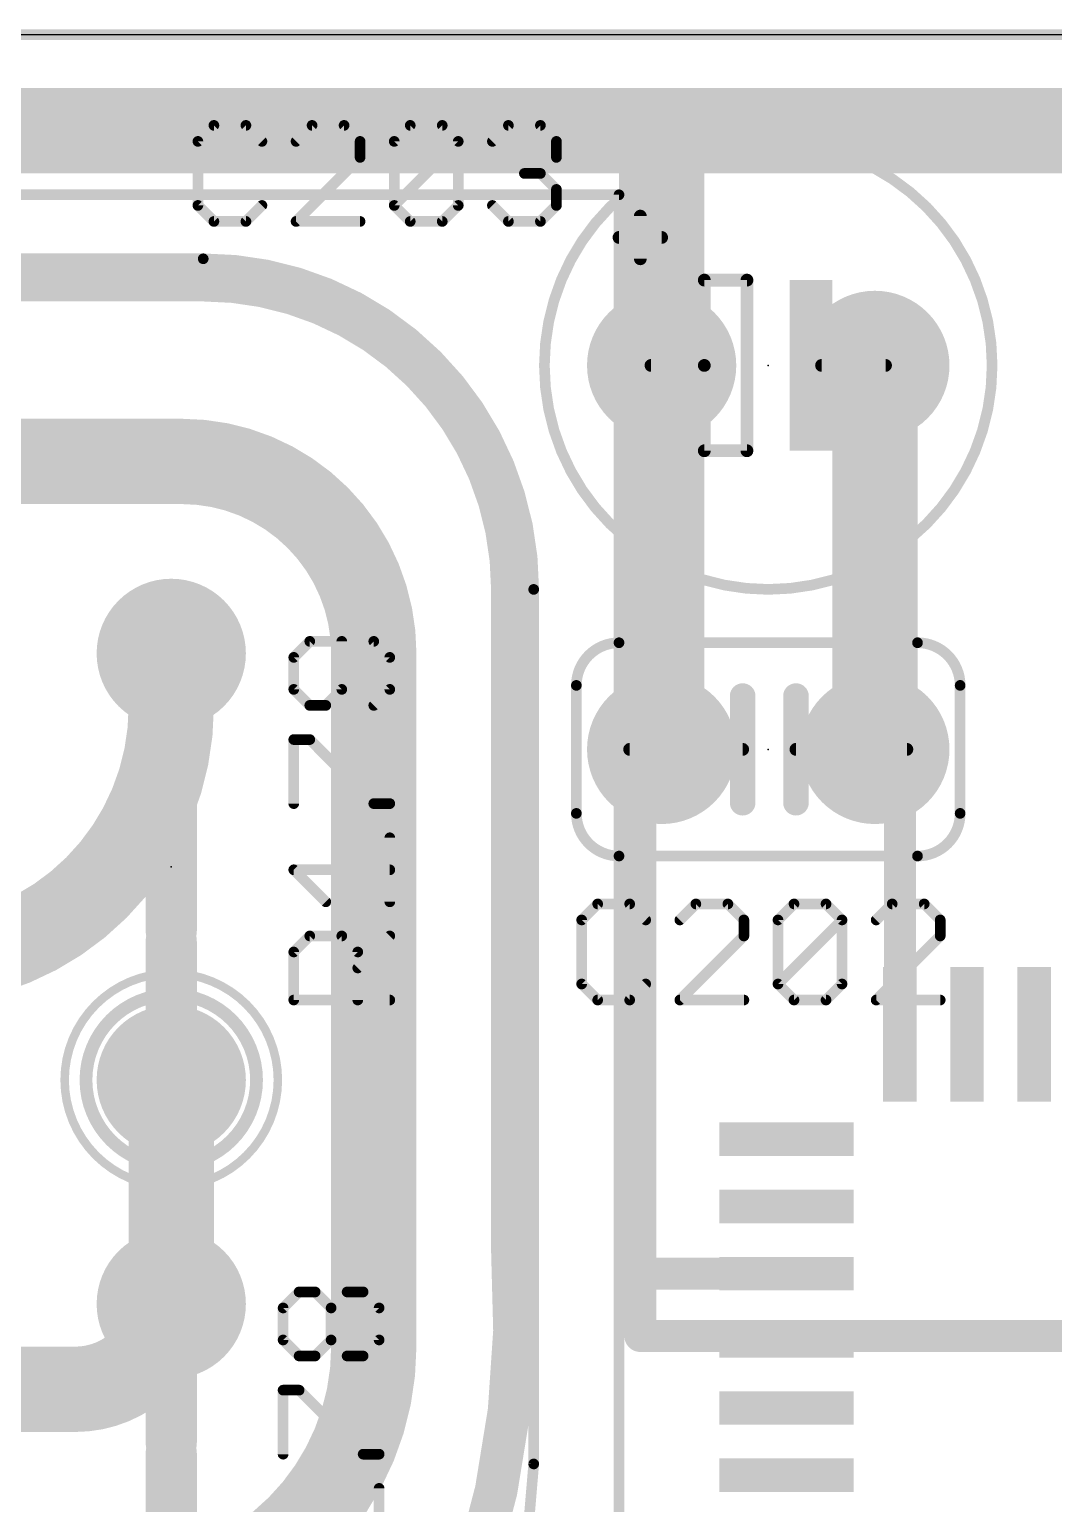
# Model space of a CAD drawing. Extents: x -4 to 220, y -9 to 53.
# Drawn here: x 62.19 to 74.39, y 26.96 to 44.51 of the extents above; entities that cross this region are included whole.
import ezdxf

# ---------------------------------------------------------------- set-up
doc = ezdxf.new("R2010")
doc.units = 0
for name, color, linetype in [('1', 14, 'CONTINUOUS'), ('16', 174, 'CONTINUOUS'), ('17', 94, 'CONTINUOUS'), ('20', 178, 'CONTINUOUS'), ('21', 251, 'CONTINUOUS'), ('23', 178, 'CONTINUOUS'), ('25', 251, 'CONTINUOUS'), ('51', 251, 'CONTINUOUS')]:
    doc.layers.add(name, color=color, linetype=linetype)

# ---------------------------------------------------------------- blocks, each defined once
blk = doc.blocks.new('ROUNDP')
at = {"const_width": 0.5}
blk.add_lwpolyline([(0, -0.25, 1), (0, 0.25, 1), (0, -0.25)], format="xyb", dxfattribs=at)
blk = doc.blocks.new('RECT')
blk.add_solid([(-0.5, -0.5), (0.5, -0.5), (-0.5, 0.5), (0.5, 0.5)])

msp = doc.modelspace()

# ---------------------------------------------------------------- linework, layer by layer
at = {"layer": '1'}
for points, const_width in [([(0, 44.45), (213.36, 44.45)], 0.127), ([(30.988, 43.307), (175.768, 43.307)], 1.016), ([(69.215, 42.545), (31.369, 42.545)], 0.127), ([(69.215, 23.622), (69.215, 42.545)], 0.127), ([(64.262, 41.783), (34.671, 41.783)], 0.127), ([(68.199, 27.432), (68.199, 37.846)], 0.127)]:
    msp.add_lwpolyline(points, dxfattribs=dict(at, const_width=const_width))
for points, const_width in [([(69.2468, 42.545, 1), (69.1833, 42.545)], 0.0635), ([(69.215, 42.5132, 1), (69.215, 42.5768)], 0.0635), ([(64.262, 41.8148, 1), (64.262, 41.7512)], 0.0635), ([(68.199, 37.846, 0.4142), (64.262, 41.783)], 0.127), ([(64.262, 41.7512, 1), (64.262, 41.8148)], 0.0635), ([(68.2308, 37.846, 1), (68.1672, 37.846)], 0.0635), ([(68.1672, 37.846, 1), (68.2308, 37.846)], 0.0635), ([(65.659, 22.352, 0.2168), (68.199, 27.432)], 0.127), ([(68.1672, 27.432, 1), (68.2308, 27.432)], 0.0635), ([(68.2307, 27.4308, 1), (68.1673, 27.4332)], 0.0635)]:
    msp.add_lwpolyline(points, format="xyb", dxfattribs=dict(at, const_width=const_width))
at = {"layer": '16'}
for points, const_width in [([(21.59, 43.307), (68.199, 43.307)], 1.016), ([(68.199, 43.307), (68.326, 43.307)], 1.016), ([(68.199, 43.307), (69.723, 43.307)], 1.016), ([(68.326, 43.307), (70.739, 43.307)], 1.016), ([(68.326, 43.307), (70.104, 43.307)], 1.016), ([(69.723, 43.307), (69.723, 40.513)], 1.016), ([(70.739, 43.307), (107.823, 43.307)], 1.016), ([(70.739, 43.434), (69.342, 43.434)], 0.381), ([(70.739, 43.307), (70.739, 43.434)], 0.381), ([(59.563, 41.529), (64.262, 41.529)], 0.508), ([(69.723, 40.513), (69.723, 35.941)], 1.016), ([(72.263, 35.941), (72.263, 40.513)], 1.016), ([(64.008, 39.37), (61.595, 39.37)], 1.016), ([(67.945, 37.846), (67.945, 29.972)], 0.508), ([(63.881, 36.449), (63.881, 37.084)], 1.016), ([(66.294, 28.829), (66.294, 37.084)], 1.016), ([(69.723, 35.941), (69.469, 35.941)], 0.381), ([(69.469, 35.941), (69.469, 30.099)], 0.381), ([(72.561, 35.643), (72.263, 35.941)], 0.381), ([(72.561, 32.548), (72.561, 35.643)], 0.381), ([(63.881, 29.337), (63.881, 32.004)], 1.016), ([(69.469, 30.099), (69.469, 29.698)], 0.381), ([(69.469, 30.099), (69.469, 28.956)], 0.381), ([(63.881, 29.464), (63.881, 29.337)], 1.016), ([(69.469, 29.698), (71.211, 29.698)], 0.381), ([(69.469, 28.956), (71.211, 28.956)], 0.381), ([(71.211, 28.956), (70.866, 28.956)], 0.381), ([(71.211, 28.956), (71.211, 28.898)], 0.381), ([(71.211, 28.956), (76.581, 28.956)], 0.381), ([(60.833, 28.321), (62.738, 28.321)], 1.016)]:
    msp.add_lwpolyline(points, dxfattribs=dict(at, const_width=const_width))
for points, const_width in [([(68.199, 43.561, 1), (68.199, 43.053)], 0.508), ([(68.199, 43.561, 1), (68.199, 43.053)], 0.508), ([(68.326, 43.561, 1), (68.326, 43.053)], 0.508), ([(68.326, 43.561, 1), (68.326, 43.053)], 0.508), ([(68.199, 43.053, 1), (68.199, 43.561)], 0.508), ([(68.326, 43.053, 1), (68.326, 43.561)], 0.508), ([(69.977, 43.307, 1), (69.469, 43.307)], 0.508), ([(69.723, 43.053, 1), (69.723, 43.561)], 0.508), ([(70.104, 43.053, 1), (70.104, 43.561)], 0.508), ([(70.739, 43.561, 1), (70.739, 43.053)], 0.508), ([(70.739, 43.053, 1), (70.739, 43.561)], 0.508), ([(69.342, 43.5293, 1), (69.342, 43.3388)], 0.1905), ([(70.8342, 43.434, 1), (70.6438, 43.434)], 0.1905), ([(70.739, 43.3388, 1), (70.739, 43.5293)], 0.1905), ([(70.6438, 43.307, 1), (70.8342, 43.307)], 0.1905), ([(67.945, 37.846, 0.4142), (64.262, 41.529)], 0.508), ([(64.262, 41.656, 1), (64.262, 41.402)], 0.254), ([(64.262, 41.402, 1), (64.262, 41.656)], 0.254), ([(69.977, 40.513, 1), (69.469, 40.513)], 0.508), ([(72.517, 40.513, 1), (72.009, 40.513)], 0.508), ([(69.469, 40.513, 1), (69.977, 40.513)], 0.508), ([(66.294, 37.084, 0.4142), (64.008, 39.37)], 1.016), ([(64.008, 39.624, 1), (64.008, 39.116)], 0.508), ([(64.008, 39.116, 1), (64.008, 39.624)], 0.508), ([(68.072, 37.846, 1), (67.818, 37.846)], 0.254), ([(67.818, 37.846, 1), (68.072, 37.846)], 0.254), ([(64.135, 37.084, 1), (63.627, 37.084)], 0.508), ([(66.548, 37.084, 1), (66.04, 37.084)], 0.508), ([(66.04, 37.084, 1), (66.548, 37.084)], 0.508), ([(60.833, 33.401, 0.4142), (63.881, 36.449)], 1.016), ([(64.135, 36.449, 1), (63.627, 36.449)], 0.508), ([(63.627, 36.449, 1), (64.135, 36.449)], 0.508), ([(69.469, 35.941, 1), (69.977, 35.941)], 0.508), ([(72.009, 35.941, 1), (72.517, 35.941)], 0.508), ([(69.469, 36.0363, 1), (69.469, 35.8458)], 0.1905), ([(69.5643, 35.941, 1), (69.3738, 35.941)], 0.1905), ([(69.723, 35.8458, 1), (69.723, 36.0363)], 0.1905), ([(72.3304, 36.0084, 1), (72.1956, 35.8736)], 0.1905), ([(72.6562, 35.643, 1), (72.4658, 35.643)], 0.1905), ([(72.4936, 35.5756, 1), (72.6284, 35.7104)], 0.1905), ([(64.135, 32.004, 1), (63.627, 32.004)], 0.508), ([(72.4658, 32.548, 1), (72.6562, 32.548)], 0.1905), ([(64.389, 21.463, 0.2389), (67.945, 29.972)], 0.508), ([(68.0717, 29.9813, 1), (67.8183, 29.9627)], 0.254), ([(69.5643, 30.099, 1), (69.3738, 30.099)], 0.1905), ([(69.5643, 30.099, 1), (69.3738, 30.099)], 0.1905), ([(69.3738, 30.099, 1), (69.5643, 30.099)], 0.1905), ([(67.818, 29.972, 1), (68.072, 29.972)], 0.254), ([(62.738, 28.321, 0.4142), (63.881, 29.464)], 1.016), ([(64.135, 29.464, 1), (63.627, 29.464)], 0.508), ([(64.135, 29.464, 1), (63.627, 29.464)], 0.508), ([(69.469, 29.7933, 1), (69.469, 29.6028)], 0.1905), ([(71.211, 29.6028, 1), (71.211, 29.7933)], 0.1905), ([(69.3738, 29.698, 1), (69.5643, 29.698)], 0.1905), ([(63.627, 29.337, 1), (64.135, 29.337)], 0.508), ([(63.627, 29.337, 1), (64.135, 29.337)], 0.508), ([(63.246, 25.781, 0.4142), (66.294, 28.829)], 1.016), ([(66.548, 28.829, 1), (66.04, 28.829)], 0.508), ([(69.469, 29.0513, 1), (69.469, 28.8608)], 0.1905), ([(70.866, 29.0513, 1), (70.866, 28.8608)], 0.1905), ([(71.211, 29.0513, 1), (71.211, 28.8608)], 0.1905), ([(71.3062, 28.956, 1), (71.1158, 28.956)], 0.1905), ([(71.211, 28.8608, 1), (71.211, 29.0513)], 0.1905), ([(71.211, 28.8608, 1), (71.211, 29.0513)], 0.1905), ([(66.04, 28.829, 1), (66.548, 28.829)], 0.508), ([(69.3738, 28.956, 1), (69.5643, 28.956)], 0.1905), ([(71.1158, 28.898, 1), (71.3062, 28.898)], 0.1905), ([(62.738, 28.575, 1), (62.738, 28.067)], 0.508), ([(62.738, 28.067, 1), (62.738, 28.575)], 0.508)]:
    msp.add_lwpolyline(points, format="xyb", dxfattribs=dict(at, const_width=const_width))
at = {"layer": '20'}
msp.add_line((213.36, 44.45), (0, 44.45), dxfattribs=at)
at = {"layer": '21'}
for points, const_width in [([(70.993, 37.846, 1), (70.993, 43.18, 1), (70.993, 37.846)], 0.127), ([(69.5071, 42.291, 1), (69.4309, 42.291)], 0.0762), ([(69.215, 42.0751, 1), (69.215, 41.9989)], 0.0762), ([(69.723, 41.9989, 1), (69.723, 42.0751)], 0.0762), ([(69.4309, 41.783, 1), (69.5071, 41.783)], 0.0762), ([(70.231, 41.5671, 1), (70.231, 41.4909)], 0.0762), ([(70.2691, 41.529, 1), (70.1929, 41.529)], 0.0762), ([(70.7771, 41.529, 1), (70.7009, 41.529)], 0.0762), ([(70.739, 41.4909, 1), (70.739, 41.5671)], 0.0762), ([(69.596, 40.5511, 1), (69.596, 40.4749)], 0.0762), ([(70.2691, 40.513, 1), (70.1929, 40.513)], 0.0762), ([(70.1929, 40.513, 1), (70.2691, 40.513)], 0.0762), ([(70.231, 40.4749, 1), (70.231, 40.5511)], 0.0762), ([(71.628, 40.5511, 1), (71.628, 40.4749)], 0.0762), ([(72.39, 40.4749, 1), (72.39, 40.5511)], 0.0762), ([(70.231, 39.5351, 1), (70.231, 39.4589)], 0.0762), ([(70.1929, 39.497, 1), (70.2691, 39.497)], 0.0762), ([(70.7009, 39.497, 1), (70.7771, 39.497)], 0.0762), ([(70.739, 39.4589, 1), (70.739, 39.5351)], 0.0762), ([(69.215, 37.211, 0.4142), (68.707, 36.703)], 0.127), ([(69.215, 37.2428, 1), (69.215, 37.1792)], 0.0635), ([(69.215, 37.1792, 1), (69.215, 37.2428)], 0.0635), ([(72.771, 37.2428, 1), (72.771, 37.1792)], 0.0635), ([(73.279, 36.703, 0.4142), (72.771, 37.211)], 0.127), ([(72.771, 37.1792, 1), (72.771, 37.2428)], 0.0635), ([(68.7388, 36.703, 1), (68.6753, 36.703)], 0.0635), ([(68.6753, 36.703, 1), (68.7388, 36.703)], 0.0635), ([(70.7644, 36.576, 1), (70.612, 36.576)], 0.1524), ([(71.3994, 36.576, 1), (71.247, 36.576)], 0.1524), ([(73.3108, 36.703, 1), (73.2473, 36.703)], 0.0635), ([(73.2473, 36.703, 1), (73.3108, 36.703)], 0.0635), ([(69.342, 35.9791, 1), (69.342, 35.9029)], 0.0762), ([(70.7644, 35.941, 1), (70.612, 35.941)], 0.1524), ([(70.612, 35.941, 1), (70.7644, 35.941)], 0.1524), ([(70.6882, 35.9029, 1), (70.6882, 35.9791)], 0.0762), ([(71.3994, 35.941, 1), (71.247, 35.941)], 0.1524), ([(71.247, 35.941, 1), (71.3994, 35.941)], 0.1524), ([(71.3232, 35.9791, 1), (71.3232, 35.9029)], 0.0762), ([(72.644, 35.9029, 1), (72.644, 35.9791)], 0.0762), ([(64.0334, 35.306, 1), (63.7286, 35.306)], 0.3048), ([(70.612, 35.306, 1), (70.7644, 35.306)], 0.1524), ([(71.247, 35.306, 1), (71.3994, 35.306)], 0.1524), ([(68.707, 35.179, 0.4142), (69.215, 34.671)], 0.127), ([(68.7388, 35.179, 1), (68.6753, 35.179)], 0.0635), ([(68.6753, 35.179, 1), (68.7388, 35.179)], 0.0635), ([(72.771, 34.671, 0.4142), (73.279, 35.179)], 0.127), ([(73.3108, 35.179, 1), (73.2473, 35.179)], 0.0635), ([(73.2473, 35.179, 1), (73.3108, 35.179)], 0.0635), ([(69.215, 34.7028, 1), (69.215, 34.6392)], 0.0635), ([(69.215, 34.6392, 1), (69.215, 34.7028)], 0.0635), ([(72.771, 34.7028, 1), (72.771, 34.6392)], 0.0635), ([(72.771, 34.6392, 1), (72.771, 34.7028)], 0.0635), ([(63.7286, 33.782, 1), (64.0334, 33.782)], 0.3048), ([(63.881, 30.734, 1), (63.881, 33.274, 1), (63.881, 30.734)], 0.1016), ([(64.0334, 27.559, 1), (63.7286, 27.559)], 0.3048)]:
    msp.add_lwpolyline(points, format="xyb", dxfattribs=dict(at, const_width=const_width))
for points, const_width in [([(69.469, 41.783), (69.469, 42.291)], 0.1524), ([(69.215, 42.037), (69.723, 42.037)], 0.1524), ([(70.739, 41.529), (70.231, 41.529)], 0.1524), ([(70.231, 41.529), (70.231, 40.513)], 0.1524), ([(70.739, 39.497), (70.739, 41.529)], 0.1524), ([(69.596, 40.513), (70.231, 40.513)], 0.1524), ([(70.231, 40.513), (70.231, 39.497)], 0.1524), ([(71.628, 40.513), (72.39, 40.513)], 0.1524), ([(70.231, 39.497), (70.739, 39.497)], 0.1524), ([(69.215, 37.211), (72.771, 37.211)], 0.127), ([(68.707, 35.179), (68.707, 36.703)], 0.127), ([(70.6882, 36.576), (70.6882, 35.941)], 0.3048), ([(71.3232, 36.576), (71.3232, 35.941)], 0.3048), ([(73.279, 36.703), (73.279, 35.179)], 0.127), ([(70.6882, 35.941), (69.342, 35.941)], 0.1524), ([(70.6882, 35.941), (70.6882, 35.306)], 0.3048), ([(71.3232, 35.941), (71.3232, 35.306)], 0.3048), ([(71.3232, 35.941), (72.644, 35.941)], 0.1524), ([(63.881, 33.782), (63.881, 35.306)], 0.6096), ([(72.771, 34.671), (69.215, 34.671)], 0.127), ([(63.881, 26.035), (63.881, 27.559)], 0.6096)]:
    msp.add_lwpolyline(points, dxfattribs=dict(at, const_width=const_width))
at = {"layer": '23'}
for p in [(70.993, 40.513), (70.993, 35.941), (63.881, 34.544)]:
    msp.add_point(p, dxfattribs=at)
at = {"layer": '25', "const_width": 0.127}
for points in [[(64.3892, 43.3715), (64.1985, 43.1808)], [(64.7705, 43.3715), (64.3892, 43.3715)], [(64.9612, 43.1808), (64.7705, 43.3715)], [(65.5586, 43.3715), (65.3679, 43.1808)], [(65.9399, 43.3715), (65.5586, 43.3715)], [(66.1305, 43.1808), (65.9399, 43.3715)], [(66.5373, 43.1808), (66.728, 43.3715)], [(66.728, 43.3715), (67.1093, 43.3715)], [(67.1093, 43.3715), (67.2999, 43.1808)], [(67.7067, 43.1808), (67.8974, 43.3715)], [(67.8974, 43.3715), (68.2787, 43.3715)], [(68.2787, 43.3715), (68.4693, 43.1808)], [(64.1985, 43.1808), (64.1985, 42.4182)], [(66.1305, 42.9901), (66.1305, 43.1808)], [(66.5373, 42.4182), (66.5373, 43.1808)], [(66.5373, 42.4182), (67.2999, 43.1808)], [(67.2999, 43.1808), (67.2999, 42.4182)], [(68.4693, 43.1808), (68.4693, 42.9901)], [(65.3679, 42.2275), (66.1305, 42.9901)], [(68.4693, 42.9901), (68.2787, 42.7995)], [(68.2787, 42.7995), (68.088, 42.7995)], [(68.2787, 42.7995), (68.4693, 42.6088)], [(68.4693, 42.6088), (68.4693, 42.4182)], [(64.1985, 42.4182), (64.3892, 42.2275)], [(64.7705, 42.2275), (64.9612, 42.4182)], [(66.728, 42.2275), (66.5373, 42.4182)], [(67.2999, 42.4182), (67.1093, 42.2275)], [(67.8974, 42.2275), (67.7067, 42.4182)], [(68.4693, 42.4182), (68.2787, 42.2275)], [(64.3892, 42.2275), (64.7705, 42.2275)], [(66.1305, 42.2275), (65.3679, 42.2275)], [(67.1093, 42.2275), (66.728, 42.2275)], [(68.2787, 42.2275), (67.8974, 42.2275)], [(65.5312, 37.2273), (65.3405, 37.0367)], [(66.2938, 37.2273), (65.5312, 37.2273)], [(65.9125, 36.6554), (65.9125, 37.2273)], [(66.4845, 37.0367), (66.2938, 37.2273)], [(65.3405, 37.0367), (65.3405, 36.6554)], [(66.4845, 36.6554), (66.4845, 37.0367)], [(65.3405, 36.6554), (65.5312, 36.4647)], [(65.7219, 36.4647), (65.9125, 36.6554)], [(66.2938, 36.4647), (66.4845, 36.6554)], [(65.5312, 36.4647), (65.7219, 36.4647)], [(65.3405, 35.2953), (65.3405, 36.0579)], [(65.3405, 36.0579), (65.5312, 36.0579)], [(65.5312, 36.0579), (66.2938, 35.2953)], [(66.2938, 35.2953), (66.4845, 35.2953)], [(66.4845, 34.1259), (66.4845, 34.8885)], [(65.7219, 34.1259), (65.3405, 34.5072)], [(65.3405, 34.5072), (66.4845, 34.5072)], [(68.9612, 34.1005), (68.7705, 33.9098)], [(69.3425, 34.1005), (68.9612, 34.1005)], [(69.5332, 33.9098), (69.3425, 34.1005)], [(70.1306, 34.1005), (69.9399, 33.9098)], [(70.5119, 34.1005), (70.1306, 34.1005)], [(70.7025, 33.9098), (70.5119, 34.1005)], [(71.1093, 33.9098), (71.3, 34.1005)], [(71.3, 34.1005), (71.6813, 34.1005)], [(71.6813, 34.1005), (71.8719, 33.9098)], [(72.4694, 34.1005), (72.2787, 33.9098)], [(72.8507, 34.1005), (72.4694, 34.1005)], [(73.0413, 33.9098), (72.8507, 34.1005)], [(68.7705, 33.9098), (68.7705, 33.1472)], [(70.7025, 33.7191), (70.7025, 33.9098)], [(71.1093, 33.1472), (71.1093, 33.9098)], [(71.1093, 33.1472), (71.8719, 33.9098)], [(71.8719, 33.9098), (71.8719, 33.1472)], [(73.0413, 33.7191), (73.0413, 33.9098)], [(65.3405, 33.5285), (65.5312, 33.7191)], [(65.5312, 33.7191), (65.9125, 33.7191)], [(65.9125, 33.7191), (66.1032, 33.5285)], [(66.1032, 33.3378), (66.4845, 33.7191)], [(69.9399, 32.9565), (70.7025, 33.7191)], [(72.2787, 32.9565), (73.0413, 33.7191)], [(65.3405, 32.9565), (65.3405, 33.5285)], [(66.1032, 33.5285), (66.1032, 32.9565)], [(68.7705, 33.1472), (68.9612, 32.9565)], [(69.3425, 32.9565), (69.5332, 33.1472)], [(71.3, 32.9565), (71.1093, 33.1472)], [(71.8719, 33.1472), (71.6813, 32.9565)], [(66.4845, 32.9565), (65.3405, 32.9565)], [(68.9612, 32.9565), (69.3425, 32.9565)], [(70.7025, 32.9565), (69.9399, 32.9565)], [(71.6813, 32.9565), (71.3, 32.9565)], [(73.0413, 32.9565), (72.2787, 32.9565)], [(65.2135, 29.2897), (65.4042, 29.4803)], [(65.4042, 29.4803), (65.5949, 29.4803)], [(65.5949, 29.4803), (65.7855, 29.2897)], [(65.7855, 29.2897), (65.9762, 29.4803)], [(65.9762, 29.4803), (66.1668, 29.4803)], [(66.1668, 29.4803), (66.3575, 29.2897)], [(65.2135, 28.9084), (65.2135, 29.2897)], [(65.7855, 28.9084), (65.7855, 29.2897)], [(66.3575, 29.2897), (66.3575, 28.9084)], [(65.4042, 28.7177), (65.2135, 28.9084)], [(65.7855, 28.9084), (65.5949, 28.7177)], [(65.9762, 28.7177), (65.7855, 28.9084)], [(66.3575, 28.9084), (66.1668, 28.7177)], [(65.5949, 28.7177), (65.4042, 28.7177)], [(66.1668, 28.7177), (65.9762, 28.7177)], [(65.2135, 27.5483), (65.2135, 28.3109)], [(65.2135, 28.3109), (65.4042, 28.3109)], [(65.4042, 28.3109), (66.1668, 27.5483)], [(66.1668, 27.5483), (66.3575, 27.5483)], [(66.3575, 26.3789), (66.3575, 27.1415)]]:
    msp.add_lwpolyline(points, dxfattribs=at)
at = {"layer": '25', "const_width": 0.0635}
for points in [[(64.3892, 43.4032, 1), (64.3892, 43.3397)], [(64.4116, 43.349, 1), (64.3667, 43.3939)], [(64.7929, 43.3939, 1), (64.748, 43.349)], [(64.7705, 43.3397, 1), (64.7705, 43.4032)], [(65.5586, 43.4032, 1), (65.5586, 43.3397)], [(65.581, 43.349, 1), (65.5361, 43.3939)], [(65.9623, 43.3939, 1), (65.9174, 43.349)], [(65.9399, 43.3397, 1), (65.9399, 43.4032)], [(66.728, 43.4032, 1), (66.728, 43.3397)], [(66.7504, 43.349, 1), (66.7055, 43.3939)], [(67.1317, 43.3939, 1), (67.0868, 43.349)], [(67.1093, 43.3397, 1), (67.1093, 43.4032)], [(67.8974, 43.4032, 1), (67.8974, 43.3397)], [(67.9198, 43.349, 1), (67.8749, 43.3939)], [(68.3011, 43.3939, 1), (68.2562, 43.349)], [(68.2787, 43.3397, 1), (68.2787, 43.4032)], [(64.2303, 43.1808, 1), (64.1668, 43.1808)], [(64.176, 43.2033, 1), (64.221, 43.1584)], [(64.9387, 43.1584, 1), (64.9836, 43.2033)], [(65.3454, 43.2033, 1), (65.3903, 43.1584)], [(66.1623, 43.1808, 1), (66.0988, 43.1808)], [(66.1081, 43.1584, 1), (66.153, 43.2033)], [(66.569, 43.1808, 1), (66.5055, 43.1808)], [(66.5148, 43.2033, 1), (66.5597, 43.1584)], [(67.3317, 43.1808, 1), (67.2682, 43.1808)], [(67.3224, 43.1584, 1), (67.2775, 43.2033)], [(67.2775, 43.1584, 1), (67.3224, 43.2033)], [(67.6842, 43.2033, 1), (67.7291, 43.1584)], [(68.5011, 43.1808, 1), (68.4376, 43.1808)], [(68.4469, 43.1584, 1), (68.4918, 43.2033)], [(66.0988, 42.9901, 1), (66.1623, 42.9901)], [(66.153, 42.9677, 1), (66.1081, 43.0126)], [(68.4376, 42.9901, 1), (68.5011, 42.9901)], [(68.4918, 42.9677, 1), (68.4469, 43.0126)], [(68.088, 42.8312, 1), (68.088, 42.7677)], [(68.3011, 42.8219, 1), (68.2562, 42.777)], [(68.2562, 42.8219, 1), (68.3011, 42.777)], [(68.2787, 42.7677, 1), (68.2787, 42.8312)], [(68.5011, 42.6088, 1), (68.4376, 42.6088)], [(68.4469, 42.5864, 1), (68.4918, 42.6313)], [(64.221, 42.4406, 1), (64.176, 42.3957)], [(64.9836, 42.3957, 1), (64.9387, 42.4406)], [(66.5597, 42.4406, 1), (66.5148, 42.3957)], [(67.3224, 42.3957, 1), (67.2775, 42.4406)], [(67.7291, 42.4406, 1), (67.6842, 42.3957)], [(68.4918, 42.3957, 1), (68.4469, 42.4406)], [(64.1668, 42.4182, 1), (64.2303, 42.4182)], [(66.5055, 42.4182, 1), (66.569, 42.4182)], [(66.5148, 42.4406, 1), (66.5597, 42.3957)], [(67.2682, 42.4182, 1), (67.3317, 42.4182)], [(68.4376, 42.4182, 1), (68.5011, 42.4182)], [(64.3892, 42.2593, 1), (64.3892, 42.1957)], [(64.3667, 42.205, 1), (64.4116, 42.25)], [(64.748, 42.25, 1), (64.7929, 42.205)], [(64.7705, 42.1957, 1), (64.7705, 42.2593)], [(65.3679, 42.2593, 1), (65.3679, 42.1957)], [(65.3454, 42.25, 1), (65.3903, 42.205)], [(66.1305, 42.1957, 1), (66.1305, 42.2593)], [(66.728, 42.2593, 1), (66.728, 42.1957)], [(66.7055, 42.205, 1), (66.7504, 42.25)], [(67.0868, 42.25, 1), (67.1317, 42.205)], [(67.1093, 42.1957, 1), (67.1093, 42.2593)], [(67.8974, 42.2593, 1), (67.8974, 42.1957)], [(67.8749, 42.205, 1), (67.9198, 42.25)], [(68.2562, 42.25, 1), (68.3011, 42.205)], [(68.2787, 42.1957, 1), (68.2787, 42.2593)], [(65.5312, 37.2591, 1), (65.5312, 37.1956)], [(65.5536, 37.2049, 1), (65.5087, 37.2498)], [(65.9443, 37.2273, 1), (65.8808, 37.2273)], [(66.3163, 37.2498, 1), (66.2714, 37.2049)], [(66.2938, 37.1956, 1), (66.2938, 37.2591)], [(65.3723, 37.0367, 1), (65.3088, 37.0367)], [(65.3181, 37.0591, 1), (65.363, 37.0142)], [(66.5162, 37.0367, 1), (66.4527, 37.0367)], [(66.462, 37.0142, 1), (66.507, 37.0591)], [(65.363, 36.6778, 1), (65.3181, 36.6329)], [(65.3088, 36.6554, 1), (65.3723, 36.6554)], [(65.8808, 36.6554, 1), (65.9443, 36.6554)], [(65.935, 36.6329, 1), (65.8901, 36.6778)], [(66.4527, 36.6554, 1), (66.5162, 36.6554)], [(66.507, 36.6329, 1), (66.462, 36.6778)], [(65.5312, 36.4964, 1), (65.5312, 36.4329)], [(65.5087, 36.4422, 1), (65.5536, 36.4871)], [(65.6994, 36.4871, 1), (65.7443, 36.4422)], [(65.7219, 36.4329, 1), (65.7219, 36.4964)], [(66.2714, 36.4871, 1), (66.3163, 36.4422)], [(65.3405, 36.0897, 1), (65.3405, 36.0262)], [(65.3723, 36.0579, 1), (65.3088, 36.0579)], [(65.5536, 36.0804, 1), (65.5087, 36.0355)], [(65.5312, 36.0262, 1), (65.5312, 36.0897)], [(65.3088, 35.2953, 1), (65.3723, 35.2953)], [(66.2938, 35.327, 1), (66.2938, 35.2635)], [(66.2714, 35.2728, 1), (66.3163, 35.3177)], [(66.4845, 35.2635, 1), (66.4845, 35.327)], [(66.5162, 34.8885, 1), (66.4527, 34.8885)], [(65.3405, 34.539, 1), (65.3405, 34.4755)], [(65.363, 34.5297, 1), (65.3181, 34.4848)], [(66.4845, 34.4755, 1), (66.4845, 34.539)], [(65.6994, 34.1034, 1), (65.7443, 34.1483)], [(66.4527, 34.1259, 1), (66.5162, 34.1259)], [(68.9612, 34.1322, 1), (68.9612, 34.0687)], [(68.9836, 34.078, 1), (68.9387, 34.1229)], [(69.3649, 34.1229, 1), (69.32, 34.078)], [(69.3425, 34.0687, 1), (69.3425, 34.1322)], [(70.1306, 34.1322, 1), (70.1306, 34.0687)], [(70.153, 34.078, 1), (70.1081, 34.1229)], [(70.5343, 34.1229, 1), (70.4894, 34.078)], [(70.5119, 34.0687, 1), (70.5119, 34.1322)], [(71.3, 34.1322, 1), (71.3, 34.0687)], [(71.3224, 34.078, 1), (71.2775, 34.1229)], [(71.7037, 34.1229, 1), (71.6588, 34.078)], [(71.6813, 34.0687, 1), (71.6813, 34.1322)], [(72.4694, 34.1322, 1), (72.4694, 34.0687)], [(72.4918, 34.078, 1), (72.4469, 34.1229)], [(72.8731, 34.1229, 1), (72.8282, 34.078)], [(72.8507, 34.0687, 1), (72.8507, 34.1322)], [(68.8023, 33.9098, 1), (68.7387, 33.9098)], [(68.748, 33.9323, 1), (68.793, 33.8874)], [(69.5107, 33.8874, 1), (69.5556, 33.9323)], [(69.9174, 33.9323, 1), (69.9623, 33.8874)], [(70.7343, 33.9098, 1), (70.6708, 33.9098)], [(70.6801, 33.8874, 1), (70.725, 33.9323)], [(71.141, 33.9098, 1), (71.0775, 33.9098)], [(71.0868, 33.9323, 1), (71.1317, 33.8874)], [(71.9037, 33.9098, 1), (71.8402, 33.9098)], [(71.8944, 33.8874, 1), (71.8495, 33.9323)], [(71.8495, 33.8874, 1), (71.8944, 33.9323)], [(72.2562, 33.9323, 1), (72.3011, 33.8874)], [(73.0731, 33.9098, 1), (73.0096, 33.9098)], [(73.0189, 33.8874, 1), (73.0638, 33.9323)], [(65.5312, 33.7509, 1), (65.5312, 33.6874)], [(65.5536, 33.6967, 1), (65.5087, 33.7416)], [(65.935, 33.7416, 1), (65.8901, 33.6967)], [(65.9125, 33.6874, 1), (65.9125, 33.7509)], [(66.507, 33.6967, 1), (66.462, 33.7416)], [(70.6708, 33.7191, 1), (70.7343, 33.7191)], [(70.725, 33.6967, 1), (70.6801, 33.7416)], [(73.0096, 33.7191, 1), (73.0731, 33.7191)], [(73.0638, 33.6967, 1), (73.0189, 33.7416)], [(65.3723, 33.5285, 1), (65.3088, 33.5285)], [(65.3181, 33.5509, 1), (65.363, 33.506)], [(66.1349, 33.5285, 1), (66.0714, 33.5285)], [(66.0807, 33.506, 1), (66.1256, 33.5509)], [(66.0807, 33.3603, 1), (66.1256, 33.3154)], [(68.7387, 33.1472, 1), (68.8023, 33.1472)], [(68.793, 33.1696, 1), (68.748, 33.1247)], [(69.5556, 33.1247, 1), (69.5107, 33.1696)], [(71.0775, 33.1472, 1), (71.141, 33.1472)], [(71.1317, 33.1696, 1), (71.0868, 33.1247)], [(71.0868, 33.1696, 1), (71.1317, 33.1247)], [(71.8402, 33.1472, 1), (71.9037, 33.1472)], [(71.8944, 33.1247, 1), (71.8495, 33.1696)], [(65.3405, 32.9883, 1), (65.3405, 32.9247)], [(66.4845, 32.9247, 1), (66.4845, 32.9883)], [(68.9612, 32.9883, 1), (68.9612, 32.9247)], [(68.9387, 32.934, 1), (68.9836, 32.979)], [(69.32, 32.979, 1), (69.3649, 32.934)], [(69.3425, 32.9247, 1), (69.3425, 32.9883)], [(69.9399, 32.9883, 1), (69.9399, 32.9247)], [(69.9174, 32.979, 1), (69.9623, 32.934)], [(70.7025, 32.9247, 1), (70.7025, 32.9883)], [(71.3, 32.9883, 1), (71.3, 32.9247)], [(71.2775, 32.934, 1), (71.3224, 32.979)], [(71.6588, 32.979, 1), (71.7037, 32.934)], [(71.6813, 32.9247, 1), (71.6813, 32.9883)], [(72.2787, 32.9883, 1), (72.2787, 32.9247)], [(72.2562, 32.979, 1), (72.3011, 32.934)], [(73.0413, 32.9247, 1), (73.0413, 32.9883)], [(65.3088, 32.9565, 1), (65.3723, 32.9565)], [(66.0714, 32.9565, 1), (66.1349, 32.9565)], [(65.4042, 29.5121, 1), (65.4042, 29.4486)], [(65.4266, 29.4579, 1), (65.3817, 29.5028)], [(65.6173, 29.5028, 1), (65.5724, 29.4579)], [(65.5949, 29.4486, 1), (65.5949, 29.5121)], [(65.9762, 29.5121, 1), (65.9762, 29.4486)], [(65.9986, 29.4579, 1), (65.9537, 29.5028)], [(66.1893, 29.5028, 1), (66.1444, 29.4579)], [(66.1668, 29.4486, 1), (66.1668, 29.5121)], [(65.2453, 29.2897, 1), (65.1818, 29.2897)], [(65.1911, 29.3121, 1), (65.236, 29.2672)], [(65.8173, 29.2897, 1), (65.7538, 29.2897)], [(65.7631, 29.3121, 1), (65.808, 29.2672)], [(65.7631, 29.2672, 1), (65.808, 29.3121)], [(66.3893, 29.2897, 1), (66.3257, 29.2897)], [(66.335, 29.2672, 1), (66.38, 29.3121)], [(65.236, 28.9308, 1), (65.1911, 28.8859)], [(65.808, 28.9308, 1), (65.7631, 28.8859)], [(65.808, 28.8859, 1), (65.7631, 28.9308)], [(66.38, 28.8859, 1), (66.335, 28.9308)], [(65.1818, 28.9084, 1), (65.2453, 28.9084)], [(65.7538, 28.9084, 1), (65.8173, 28.9084)], [(66.3257, 28.9084, 1), (66.3893, 28.9084)], [(65.4042, 28.7494, 1), (65.4042, 28.6859)], [(65.3817, 28.6952, 1), (65.4266, 28.7401)], [(65.5724, 28.7401, 1), (65.6173, 28.6952)], [(65.5949, 28.6859, 1), (65.5949, 28.7494)], [(65.9762, 28.7494, 1), (65.9762, 28.6859)], [(65.9537, 28.6952, 1), (65.9986, 28.7401)], [(66.1444, 28.7401, 1), (66.1893, 28.6952)], [(66.1668, 28.6859, 1), (66.1668, 28.7494)], [(65.2453, 28.3109, 1), (65.1818, 28.3109)], [(65.2135, 28.3427, 1), (65.2135, 28.2792)], [(65.4266, 28.3334, 1), (65.3817, 28.2885)], [(65.4042, 28.2792, 1), (65.4042, 28.3427)], [(65.1818, 27.5483, 1), (65.2453, 27.5483)], [(66.1668, 27.58, 1), (66.1668, 27.5165)], [(66.1444, 27.5258, 1), (66.1893, 27.5707)], [(66.3575, 27.5165, 1), (66.3575, 27.58)], [(66.3893, 27.1415, 1), (66.3257, 27.1415)]]:
    msp.add_lwpolyline(points, format="xyb", dxfattribs=at)
at = {"layer": '51', "const_width": 0.6096}
for points in [[(63.881, 35.433), (63.881, 37.084)], [(63.881, 32.004), (63.881, 33.655)], [(63.881, 27.686), (63.881, 29.337)]]:
    msp.add_lwpolyline(points, dxfattribs=at)
at = {"layer": '51'}
for points, const_width in [([(64.0334, 37.084, 1), (63.7286, 37.084)], 0.3048), ([(63.7286, 35.433, 1), (64.0334, 35.433)], 0.3048), ([(64.0334, 33.655, 1), (63.7286, 33.655)], 0.3048), ([(63.881, 30.988, 1), (63.881, 33.02, 1), (63.881, 30.988)], 0.1524), ([(63.7286, 32.004, 1), (64.0334, 32.004)], 0.3048), ([(64.0334, 29.337, 1), (63.7286, 29.337)], 0.3048), ([(63.7286, 27.686, 1), (64.0334, 27.686)], 0.3048)]:
    msp.add_lwpolyline(points, format="xyb", dxfattribs=dict(at, const_width=const_width))

# ---------------------------------------------------------------- block references
at = {"layer": '16', "xscale": 0.4, "yscale": 1.6}
for p in [(72.561, 32.548), (73.361, 32.548), (74.161, 32.548)]:
    msp.add_blockref('RECT', p, dxfattribs=at)
at = {"layer": '16', "xscale": 0.4, "yscale": 1.6, "rotation": 90}
for p in [(71.211, 31.298), (71.211, 30.498), (71.211, 29.698), (71.211, 28.898), (71.211, 28.098), (71.211, 27.298)]:
    msp.add_blockref('RECT', p, dxfattribs=at)
at = {"layer": '17'}
for p, xscale, yscale in [((69.723, 40.513), 1.778, 1.778), ((69.723, 40.513), 1.778, 1.778), ((69.723, 40.513), 1.508, 1.508), ((69.723, 40.513), 1.508, 1.508), ((69.723, 40.513), 1.508, 1.508), ((69.723, 40.513), 1.508, 1.508), ((69.723, 40.513), 1.508, 1.508), ((69.723, 40.513), 1.508, 1.508), ((69.723, 40.513), 1.508, 1.508), ((69.723, 40.513), 1.508, 1.508), ((69.723, 40.513), 1.508, 1.508), ((69.723, 40.513), 1.508, 1.508), ((69.723, 40.513), 1.508, 1.508), ((69.723, 40.513), 1.508, 1.508), ((69.723, 40.513), 1.508, 1.508), ((69.723, 40.513), 1.508, 1.508), ((72.263, 40.513), 1.778, 1.778), ((72.263, 40.513), 1.778, 1.778), ((72.263, 40.513), 1.508, 1.508), ((72.263, 40.513), 1.508, 1.508), ((72.263, 40.513), 1.508, 1.508), ((72.263, 40.513), 1.508, 1.508), ((72.263, 40.513), 1.508, 1.508), ((72.263, 40.513), 1.508, 1.508), ((72.263, 40.513), 1.508, 1.508), ((72.263, 40.513), 1.508, 1.508), ((72.263, 40.513), 1.508, 1.508), ((72.263, 40.513), 1.508, 1.508), ((72.263, 40.513), 1.508, 1.508), ((72.263, 40.513), 1.508, 1.508), ((72.263, 40.513), 1.508, 1.508), ((72.263, 40.513), 1.508, 1.508), ((69.723, 35.941), 1.778, 1.778), ((69.723, 35.941), 1.778, 1.778), ((69.723, 35.941), 1.508, 1.508), ((69.723, 35.941), 1.508, 1.508), ((69.723, 35.941), 1.508, 1.508), ((69.723, 35.941), 1.508, 1.508), ((69.723, 35.941), 1.508, 1.508), ((69.723, 35.941), 1.508, 1.508), ((69.723, 35.941), 1.508, 1.508), ((69.723, 35.941), 1.508, 1.508), ((69.723, 35.941), 1.508, 1.508), ((69.723, 35.941), 1.508, 1.508), ((69.723, 35.941), 1.508, 1.508), ((69.723, 35.941), 1.508, 1.508), ((69.723, 35.941), 1.508, 1.508), ((69.723, 35.941), 1.508, 1.508), ((72.263, 35.941), 1.778, 1.778), ((72.263, 35.941), 1.778, 1.778), ((72.263, 35.941), 1.508, 1.508), ((72.263, 35.941), 1.508, 1.508), ((72.263, 35.941), 1.508, 1.508), ((72.263, 35.941), 1.508, 1.508), ((72.263, 35.941), 1.508, 1.508), ((72.263, 35.941), 1.508, 1.508), ((72.263, 35.941), 1.508, 1.508), ((72.263, 35.941), 1.508, 1.508), ((72.263, 35.941), 1.508, 1.508), ((72.263, 35.941), 1.508, 1.508), ((72.263, 35.941), 1.508, 1.508), ((72.263, 35.941), 1.508, 1.508), ((72.263, 35.941), 1.508, 1.508), ((72.263, 35.941), 1.508, 1.508)]:
    msp.add_blockref('ROUNDP', p, dxfattribs=dict(at, xscale=xscale, yscale=yscale))
at = {"layer": '17', "rotation": 90}
for p, xscale, yscale in [((63.881, 37.084), 1.778, 1.778), ((63.881, 37.084), 1.778, 1.778), ((63.881, 37.084), 1.508, 1.508), ((63.881, 37.084), 1.508, 1.508), ((63.881, 37.084), 1.508, 1.508), ((63.881, 37.084), 1.508, 1.508), ((63.881, 37.084), 1.508, 1.508), ((63.881, 37.084), 1.508, 1.508), ((63.881, 37.084), 1.508, 1.508), ((63.881, 37.084), 1.508, 1.508), ((63.881, 37.084), 1.508, 1.508), ((63.881, 37.084), 1.508, 1.508), ((63.881, 37.084), 1.508, 1.508), ((63.881, 37.084), 1.508, 1.508), ((63.881, 37.084), 1.508, 1.508), ((63.881, 37.084), 1.508, 1.508), ((63.881, 32.004), 1.778, 1.778), ((63.881, 32.004), 1.778, 1.778), ((63.881, 32.004), 1.508, 1.508), ((63.881, 32.004), 1.508, 1.508), ((63.881, 32.004), 1.508, 1.508), ((63.881, 32.004), 1.508, 1.508), ((63.881, 32.004), 1.508, 1.508), ((63.881, 32.004), 1.508, 1.508), ((63.881, 32.004), 1.508, 1.508), ((63.881, 32.004), 1.508, 1.508), ((63.881, 32.004), 1.508, 1.508), ((63.881, 32.004), 1.508, 1.508), ((63.881, 32.004), 1.508, 1.508), ((63.881, 32.004), 1.508, 1.508), ((63.881, 32.004), 1.508, 1.508), ((63.881, 32.004), 1.508, 1.508), ((63.881, 29.337), 1.778, 1.778), ((63.881, 29.337), 1.778, 1.778), ((63.881, 29.337), 1.508, 1.508), ((63.881, 29.337), 1.508, 1.508), ((63.881, 29.337), 1.508, 1.508), ((63.881, 29.337), 1.508, 1.508), ((63.881, 29.337), 1.508, 1.508), ((63.881, 29.337), 1.508, 1.508), ((63.881, 29.337), 1.508, 1.508), ((63.881, 29.337), 1.508, 1.508), ((63.881, 29.337), 1.508, 1.508), ((63.881, 29.337), 1.508, 1.508), ((63.881, 29.337), 1.508, 1.508), ((63.881, 29.337), 1.508, 1.508), ((63.881, 29.337), 1.508, 1.508), ((63.881, 29.337), 1.508, 1.508)]:
    msp.add_blockref('ROUNDP', p, dxfattribs=dict(at, xscale=xscale, yscale=yscale))
at = {"layer": '21', "xscale": 0.508, "yscale": 2.032}
msp.add_blockref('RECT', (71.501, 40.513), dxfattribs=at)

doc.saveas('drawing.dxf')
